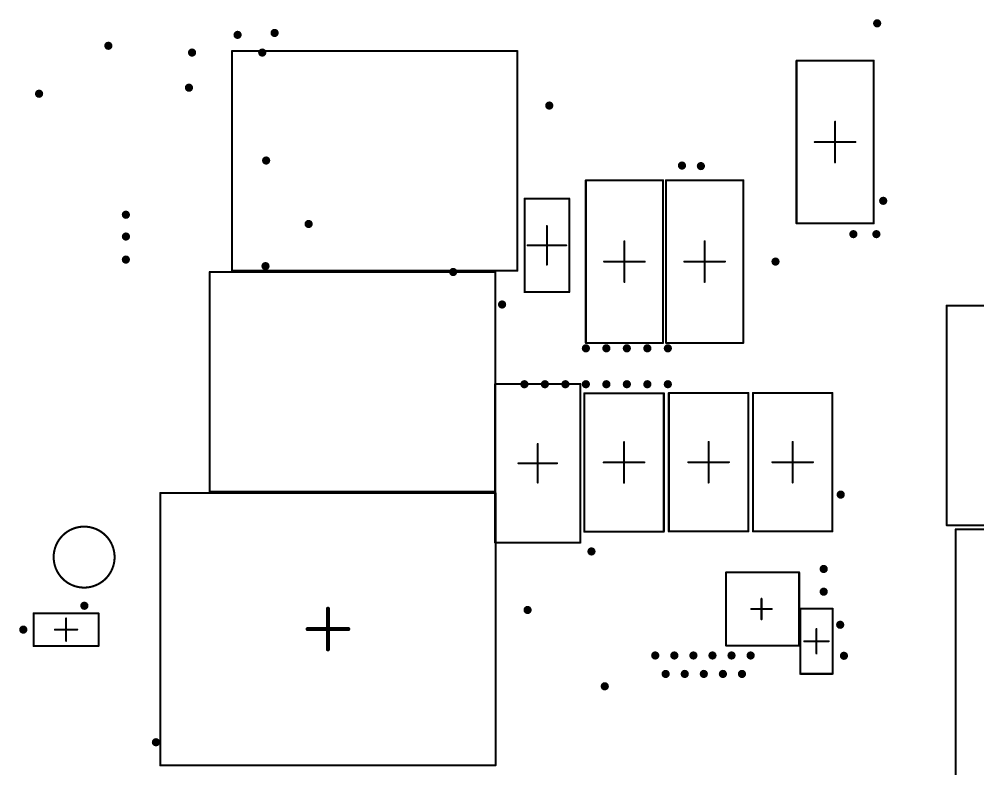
# Model space of a CAD drawing. Header units: inches. Extents: x -0.46 to 4.93, y -0.49 to 6.86.
# Drawn here: x 2.796 to 3.724, y 5.07 to 5.795 of the extents above; entities that cross this region are included whole.
import ezdxf

# ---------------------------------------------------------------- set-up
doc = ezdxf.new("R2010")
doc.units = ezdxf.units.IN
doc.header["$MEASUREMENT"] = 0
doc.layers.add('Top Courtyard', color=56, linetype='Continuous')
doc.layers.add('Via Holes', color=16, linetype='Continuous')

# ---------------------------------------------------------------- blocks, each defined once
blk = doc.blocks.new('CAPC0402_1005_70_L_114')
at = {"layer": 'Top Courtyard'}
for points in [[(-0.0315, -0.01575, 0.00197, 0.00197, 0), (-0.0315, 0.01575, 0.00197, 0.00197, 0)], [(0.0315, 0.01575, 0.00197, 0.00197, 0), (-0.0315, 0.01575, 0.00197, 0.00197, 0)], [(0, -0.01181, 0.00197, 0.00197, 0), (0, 0.01181, 0.00197, 0.00197, 0)], [(0.0315, -0.01575, 0.00197, 0.00197, 0), (0.0315, 0.01575, 0.00197, 0.00197, 0)], [(0.01181, 0, 0.00197, 0.00197, 0), (-0.01181, 0, 0.00197, 0.00197, 0)], [(0.0315, -0.01575, 0.00197, 0.00197, 0), (-0.0315, -0.01575, 0.00197, 0.00197, 0)]]:
    blk.add_lwpolyline(points, format="xyseb", dxfattribs=at)
for points in [[(-0.03199, 0.01575, 0.000984, 0.000984, 1), (-0.031, 0.01575, 0.000984, 0.000984, 1)], [(-0.03199, 0.01575, 0.000984, 0.000984, 1), (-0.031, 0.01575, 0.000984, 0.000984, 1)], [(-0.00049, 0.01181, 0.000984, 0.000984, 1), (0.00049, 0.01181, 0.000984, 0.000984, 1)], [(0.031, 0.01575, 0.000984, 0.000984, 1), (0.03199, 0.01575, 0.000984, 0.000984, 1)], [(0.031, 0.01575, 0.000984, 0.000984, 1), (0.03199, 0.01575, 0.000984, 0.000984, 1)], [(-0.0123, 0, 0.000984, 0.000984, 1), (-0.01132, 0, 0.000984, 0.000984, 1)], [(0.01132, 0, 0.000984, 0.000984, 1), (0.0123, 0, 0.000984, 0.000984, 1)], [(-0.03199, -0.01575, 0.000984, 0.000984, 1), (-0.031, -0.01575, 0.000984, 0.000984, 1)], [(-0.03199, -0.01575, 0.000984, 0.000984, 1), (-0.031, -0.01575, 0.000984, 0.000984, 1)], [(-0.00049, -0.01181, 0.000984, 0.000984, 1), (0.00049, -0.01181, 0.000984, 0.000984, 1)], [(0.031, -0.01575, 0.000984, 0.000984, 1), (0.03199, -0.01575, 0.000984, 0.000984, 1)], [(0.031, -0.01575, 0.000984, 0.000984, 1), (0.03199, -0.01575, 0.000984, 0.000984, 1)]]:
    blk.add_lwpolyline(points, format="xyseb", close=True, dxfattribs=at)
blk = doc.blocks.new('CAPC1206_3216_130_L_120')
at = {"layer": 'Top Courtyard'}
for points in [[(-0.07874, 0.0374, 0.00197, 0.00197, 0), (0.07874, 0.0374, 0.00197, 0.00197, 0)], [(-0.07874, 0.0374, 0.00197, 0.00197, 0), (-0.07874, -0.0374, 0.00197, 0.00197, 0)], [(0.07874, 0.0374, 0.00197, 0.00197, 0), (0.07874, -0.0374, 0.00197, 0.00197, 0)], [(0, 0.01969, 0.00197, 0.00197, 0), (0, -0.01969, 0.00197, 0.00197, 0)], [(-0.01969, 0, 0.00197, 0.00197, 0), (0.01969, 0, 0.00197, 0.00197, 0)], [(-0.07874, -0.0374, 0.00197, 0.00197, 0), (0.07874, -0.0374, 0.00197, 0.00197, 0)]]:
    blk.add_lwpolyline(points, format="xyseb", dxfattribs=at)
for points in [[(-0.07923, 0.0374, 0.000984, 0.000984, 1), (-0.07825, 0.0374, 0.000984, 0.000984, 1)], [(-0.07923, 0.0374, 0.000984, 0.000984, 1), (-0.07825, 0.0374, 0.000984, 0.000984, 1)], [(0.07825, 0.0374, 0.000984, 0.000984, 1), (0.07923, 0.0374, 0.000984, 0.000984, 1)], [(0.07825, 0.0374, 0.000984, 0.000984, 1), (0.07923, 0.0374, 0.000984, 0.000984, 1)], [(-0.00049, 0.01969, 0.000984, 0.000984, 1), (0.00049, 0.01969, 0.000984, 0.000984, 1)], [(-0.02018, 0, 0.000984, 0.000984, 1), (-0.01919, 0, 0.000984, 0.000984, 1)], [(0.01919, 0, 0.000984, 0.000984, 1), (0.02018, 0, 0.000984, 0.000984, 1)], [(-0.00049, -0.01969, 0.000984, 0.000984, 1), (0.00049, -0.01969, 0.000984, 0.000984, 1)], [(-0.07923, -0.0374, 0.000984, 0.000984, 1), (-0.07825, -0.0374, 0.000984, 0.000984, 1)], [(-0.07923, -0.0374, 0.000984, 0.000984, 1), (-0.07825, -0.0374, 0.000984, 0.000984, 1)], [(0.07825, -0.0374, 0.000984, 0.000984, 1), (0.07923, -0.0374, 0.000984, 0.000984, 1)], [(0.07825, -0.0374, 0.000984, 0.000984, 1), (0.07923, -0.0374, 0.000984, 0.000984, 1)]]:
    blk.add_lwpolyline(points, format="xyseb", close=True, dxfattribs=at)
blk = doc.blocks.new('SIR632DP_T1_RE3_F_________1_298')
at = {"layer": 'Top Courtyard'}
for points in [[(-0.1063, 0.17717, 0.00197, 0.00197, 0), (-0.1063, -0.09941, 0.00197, 0.00197, 0)], [(-0.1063, 0.17717, 0.00197, 0.00197, 0), (0.1063, 0.17717, 0.00197, 0.00197, 0)], [(0.1063, 0.17717, 0.00197, 0.00197, 0), (0.1063, -0.09941, 0.00197, 0.00197, 0)], [(-0.1063, -0.09941, 0.00197, 0.00197, 0), (0.1063, -0.09941, 0.00197, 0.00197, 0)]]:
    blk.add_lwpolyline(points, format="xyseb", dxfattribs=at)
for points in [[(-0.10679, 0.17717, 0.000984, 0.000984, 1), (-0.10581, 0.17717, 0.000984, 0.000984, 1)], [(-0.10679, 0.17717, 0.000984, 0.000984, 1), (-0.10581, 0.17717, 0.000984, 0.000984, 1)], [(0.10581, 0.17717, 0.000984, 0.000984, 1), (0.10679, 0.17717, 0.000984, 0.000984, 1)], [(0.10581, 0.17717, 0.000984, 0.000984, 1), (0.10679, 0.17717, 0.000984, 0.000984, 1)], [(-0.10679, -0.09941, 0.000984, 0.000984, 1), (-0.10581, -0.09941, 0.000984, 0.000984, 1)], [(-0.10679, -0.09941, 0.000984, 0.000984, 1), (-0.10581, -0.09941, 0.000984, 0.000984, 1)], [(0.10581, -0.09941, 0.000984, 0.000984, 1), (0.10679, -0.09941, 0.000984, 0.000984, 1)], [(0.10581, -0.09941, 0.000984, 0.000984, 1), (0.10679, -0.09941, 0.000984, 0.000984, 1)]]:
    blk.add_lwpolyline(points, format="xyseb", close=True, dxfattribs=at)
blk = doc.blocks.new('SIR632DP_T1_RE3_F_________1_299')
at = {"layer": 'Top Courtyard'}
for points in [[(-0.1063, -0.09941, 0.00197, 0.00197, 0), (-0.1063, 0.17717, 0.00197, 0.00197, 0)], [(0.1063, 0.17717, 0.00197, 0.00197, 0), (-0.1063, 0.17717, 0.00197, 0.00197, 0)], [(0.1063, -0.09941, 0.00197, 0.00197, 0), (0.1063, 0.17717, 0.00197, 0.00197, 0)], [(0.1063, -0.09941, 0.00197, 0.00197, 0), (-0.1063, -0.09941, 0.00197, 0.00197, 0)]]:
    blk.add_lwpolyline(points, format="xyseb", dxfattribs=at)
for points in [[(-0.10679, 0.17717, 0.000984, 0.000984, 1), (-0.10581, 0.17717, 0.000984, 0.000984, 1)], [(-0.10679, 0.17717, 0.000984, 0.000984, 1), (-0.10581, 0.17717, 0.000984, 0.000984, 1)], [(0.10581, 0.17717, 0.000984, 0.000984, 1), (0.10679, 0.17717, 0.000984, 0.000984, 1)], [(0.10581, 0.17717, 0.000984, 0.000984, 1), (0.10679, 0.17717, 0.000984, 0.000984, 1)], [(-0.10679, -0.09941, 0.000984, 0.000984, 1), (-0.10581, -0.09941, 0.000984, 0.000984, 1)], [(-0.10679, -0.09941, 0.000984, 0.000984, 1), (-0.10581, -0.09941, 0.000984, 0.000984, 1)], [(0.10581, -0.09941, 0.000984, 0.000984, 1), (0.10679, -0.09941, 0.000984, 0.000984, 1)], [(0.10581, -0.09941, 0.000984, 0.000984, 1), (0.10679, -0.09941, 0.000984, 0.000984, 1)]]:
    blk.add_lwpolyline(points, format="xyseb", close=True, dxfattribs=at)
blk = doc.blocks.new('CAPC0603_1608_100_M_373')
at = {"layer": 'Top Courtyard'}
for points in [[(0.07677, 0.04134, 0.00197, 0.00197, 0), (-0.07677, 0.04134, 0.00197, 0.00197, 0)], [(-0.07677, -0.04134, 0.00197, 0.00197, 0), (-0.07677, 0.04134, 0.00197, 0.00197, 0)], [(0.07677, -0.04134, 0.00197, 0.00197, 0), (0.07677, 0.04134, 0.00197, 0.00197, 0)], [(0, -0.0187, 0.00197, 0.00197, 0), (0, 0.0187, 0.00197, 0.00197, 0)], [(0.0187, 0, 0.00197, 0.00197, 0), (-0.0187, 0, 0.00197, 0.00197, 0)], [(0.07677, -0.04134, 0.00197, 0.00197, 0), (-0.07677, -0.04134, 0.00197, 0.00197, 0)]]:
    blk.add_lwpolyline(points, format="xyseb", dxfattribs=at)
for points in [[(-0.07726, 0.04134, 0.000984, 0.000984, 1), (-0.07628, 0.04134, 0.000984, 0.000984, 1)], [(-0.07726, 0.04134, 0.000984, 0.000984, 1), (-0.07628, 0.04134, 0.000984, 0.000984, 1)], [(0.07628, 0.04134, 0.000984, 0.000984, 1), (0.07726, 0.04134, 0.000984, 0.000984, 1)], [(0.07628, 0.04134, 0.000984, 0.000984, 1), (0.07726, 0.04134, 0.000984, 0.000984, 1)], [(-0.00049, 0.0187, 0.000984, 0.000984, 1), (0.00049, 0.0187, 0.000984, 0.000984, 1)], [(-0.01919, 0, 0.000984, 0.000984, 1), (-0.01821, 0, 0.000984, 0.000984, 1)], [(0.01821, 0, 0.000984, 0.000984, 1), (0.01919, 0, 0.000984, 0.000984, 1)], [(-0.00049, -0.0187, 0.000984, 0.000984, 1), (0.00049, -0.0187, 0.000984, 0.000984, 1)], [(-0.07726, -0.04134, 0.000984, 0.000984, 1), (-0.07628, -0.04134, 0.000984, 0.000984, 1)], [(-0.07726, -0.04134, 0.000984, 0.000984, 1), (-0.07628, -0.04134, 0.000984, 0.000984, 1)], [(0.07628, -0.04134, 0.000984, 0.000984, 1), (0.07726, -0.04134, 0.000984, 0.000984, 1)], [(0.07628, -0.04134, 0.000984, 0.000984, 1), (0.07726, -0.04134, 0.000984, 0.000984, 1)]]:
    blk.add_lwpolyline(points, format="xyseb", close=True, dxfattribs=at)
blk = doc.blocks.new('SIR632DP_T1_RE3_F_________1_413')
at = {"layer": 'Top Courtyard'}
for points in [[(-0.1063, 0.17717, 0.00197, 0.00197, 0), (0.1063, 0.17717, 0.00197, 0.00197, 0)], [(-0.1063, 0.17717, 0.00197, 0.00197, 0), (-0.1063, -0.09941, 0.00197, 0.00197, 0)], [(0.1063, 0.17717, 0.00197, 0.00197, 0), (0.1063, -0.09941, 0.00197, 0.00197, 0)], [(0.1063, -0.09941, 0.00197, 0.00197, 0), (-0.1063, -0.09941, 0.00197, 0.00197, 0)]]:
    blk.add_lwpolyline(points, format="xyseb", dxfattribs=at)
for points in [[(-0.10679, 0.17717, 0.000984, 0.000984, 1), (-0.10581, 0.17717, 0.000984, 0.000984, 1)], [(-0.10679, 0.17717, 0.000984, 0.000984, 1), (-0.10581, 0.17717, 0.000984, 0.000984, 1)], [(0.10581, 0.17717, 0.000984, 0.000984, 1), (0.10679, 0.17717, 0.000984, 0.000984, 1)], [(0.10581, 0.17717, 0.000984, 0.000984, 1), (0.10679, 0.17717, 0.000984, 0.000984, 1)], [(-0.10679, -0.09941, 0.000984, 0.000984, 1), (-0.10581, -0.09941, 0.000984, 0.000984, 1)], [(-0.10679, -0.09941, 0.000984, 0.000984, 1), (-0.10581, -0.09941, 0.000984, 0.000984, 1)], [(0.10581, -0.09941, 0.000984, 0.000984, 1), (0.10679, -0.09941, 0.000984, 0.000984, 1)], [(0.10581, -0.09941, 0.000984, 0.000984, 1), (0.10679, -0.09941, 0.000984, 0.000984, 1)]]:
    blk.add_lwpolyline(points, format="xyseb", close=True, dxfattribs=at)
blk = doc.blocks.new('HPC073N_1R5MTR_415')
at = {"layer": 'Top Courtyard'}
for points in [[(-0.1624, 0.13189, 0.00197, 0.00197, 0), (0.1624, 0.13189, 0.00197, 0.00197, 0)], [(-0.1624, -0.13189, 0.00197, 0.00197, 0), (-0.1624, 0.13189, 0.00197, 0.00197, 0)], [(0.1624, -0.13189, 0.00197, 0.00197, 0), (0.1624, 0.13189, 0.00197, 0.00197, 0)], [(0, -0.01969, 0.00394, 0.00394, 0), (0, 0.01969, 0.00394, 0.00394, 0)], [(-0.01969, 0, 0.00394, 0.00394, 0), (0.01969, 0, 0.00394, 0.00394, 0)], [(-0.1624, -0.13189, 0.00197, 0.00197, 0), (0.1624, -0.13189, 0.00197, 0.00197, 0)]]:
    blk.add_lwpolyline(points, format="xyseb", dxfattribs=at)
for points in [[(-0.16289, 0.13189, 0.000984, 0.000984, 1), (-0.16191, 0.13189, 0.000984, 0.000984, 1)], [(-0.16289, 0.13189, 0.000984, 0.000984, 1), (-0.16191, 0.13189, 0.000984, 0.000984, 1)], [(0.16191, 0.13189, 0.000984, 0.000984, 1), (0.16289, 0.13189, 0.000984, 0.000984, 1)], [(0.16191, 0.13189, 0.000984, 0.000984, 1), (0.16289, 0.13189, 0.000984, 0.000984, 1)], [(-0.00098, 0.01969, 0.00197, 0.00197, 1), (0.00098, 0.01969, 0.00197, 0.00197, 1)], [(-0.02067, 0, 0.00197, 0.00197, 1), (-0.0187, 0, 0.00197, 0.00197, 1)], [(0.0187, 0, 0.00197, 0.00197, 1), (0.02067, 0, 0.00197, 0.00197, 1)], [(-0.00098, -0.01969, 0.00197, 0.00197, 1), (0.00098, -0.01969, 0.00197, 0.00197, 1)], [(-0.16289, -0.13189, 0.000984, 0.000984, 1), (-0.16191, -0.13189, 0.000984, 0.000984, 1)], [(-0.16289, -0.13189, 0.000984, 0.000984, 1), (-0.16191, -0.13189, 0.000984, 0.000984, 1)], [(0.16191, -0.13189, 0.000984, 0.000984, 1), (0.16289, -0.13189, 0.000984, 0.000984, 1)], [(0.16191, -0.13189, 0.000984, 0.000984, 1), (0.16289, -0.13189, 0.000984, 0.000984, 1)]]:
    blk.add_lwpolyline(points, format="xyseb", close=True, dxfattribs=at)
blk = doc.blocks.new('FP_CL21_IPC_B_461')
at = {"layer": 'Top Courtyard'}
for points in [[(0.06705, 0.03851, 0.00197, 0.00197, 0), (-0.06705, 0.03851, 0.00197, 0.00197, 0)], [(-0.06705, -0.03851, 0.00197, 0.00197, 0), (-0.06705, 0.03851, 0.00197, 0.00197, 0)], [(0.06705, -0.03851, 0.00197, 0.00197, 0), (0.06705, 0.03851, 0.00197, 0.00197, 0)], [(0, -0.01969, 0.00197, 0.00197, 0), (0, 0.01969, 0.00197, 0.00197, 0)], [(0.01969, 0, 0.00197, 0.00197, 0), (-0.01969, 0, 0.00197, 0.00197, 0)], [(0.06705, -0.03851, 0.00197, 0.00197, 0), (-0.06705, -0.03851, 0.00197, 0.00197, 0)]]:
    blk.add_lwpolyline(points, format="xyseb", dxfattribs=at)
for points in [[(-0.06754, 0.03851, 0.000984, 0.000984, 1), (-0.06656, 0.03851, 0.000984, 0.000984, 1)], [(-0.06754, 0.03851, 0.000984, 0.000984, 1), (-0.06656, 0.03851, 0.000984, 0.000984, 1)], [(0.06656, 0.03851, 0.000984, 0.000984, 1), (0.06754, 0.03851, 0.000984, 0.000984, 1)], [(0.06656, 0.03851, 0.000984, 0.000984, 1), (0.06754, 0.03851, 0.000984, 0.000984, 1)], [(-0.00049, 0.01969, 0.000984, 0.000984, 1), (0.00049, 0.01969, 0.000984, 0.000984, 1)], [(-0.02018, 0, 0.000984, 0.000984, 1), (-0.01919, 0, 0.000984, 0.000984, 1)], [(0.01919, 0, 0.000984, 0.000984, 1), (0.02018, 0, 0.000984, 0.000984, 1)], [(-0.00049, -0.01969, 0.000984, 0.000984, 1), (0.00049, -0.01969, 0.000984, 0.000984, 1)], [(-0.06754, -0.03851, 0.000984, 0.000984, 1), (-0.06656, -0.03851, 0.000984, 0.000984, 1)], [(-0.06754, -0.03851, 0.000984, 0.000984, 1), (-0.06656, -0.03851, 0.000984, 0.000984, 1)], [(0.06656, -0.03851, 0.000984, 0.000984, 1), (0.06754, -0.03851, 0.000984, 0.000984, 1)], [(0.06656, -0.03851, 0.000984, 0.000984, 1), (0.06754, -0.03851, 0.000984, 0.000984, 1)]]:
    blk.add_lwpolyline(points, format="xyseb", close=True, dxfattribs=at)
blk = doc.blocks.new('FP_CL21_IPC_B_462')
at = {"layer": 'Top Courtyard'}
for points in [[(0.06705, 0.03851, 0.00197, 0.00197, 0), (-0.06705, 0.03851, 0.00197, 0.00197, 0)], [(-0.06705, -0.03851, 0.00197, 0.00197, 0), (-0.06705, 0.03851, 0.00197, 0.00197, 0)], [(0.06705, -0.03851, 0.00197, 0.00197, 0), (0.06705, 0.03851, 0.00197, 0.00197, 0)], [(0, -0.01969, 0.00197, 0.00197, 0), (0, 0.01969, 0.00197, 0.00197, 0)], [(0.01969, 0, 0.00197, 0.00197, 0), (-0.01969, 0, 0.00197, 0.00197, 0)], [(0.06705, -0.03851, 0.00197, 0.00197, 0), (-0.06705, -0.03851, 0.00197, 0.00197, 0)]]:
    blk.add_lwpolyline(points, format="xyseb", dxfattribs=at)
for points in [[(-0.06754, 0.03851, 0.000984, 0.000984, 1), (-0.06656, 0.03851, 0.000984, 0.000984, 1)], [(-0.06754, 0.03851, 0.000984, 0.000984, 1), (-0.06656, 0.03851, 0.000984, 0.000984, 1)], [(0.06656, 0.03851, 0.000984, 0.000984, 1), (0.06754, 0.03851, 0.000984, 0.000984, 1)], [(0.06656, 0.03851, 0.000984, 0.000984, 1), (0.06754, 0.03851, 0.000984, 0.000984, 1)], [(-0.00049, 0.01969, 0.000984, 0.000984, 1), (0.00049, 0.01969, 0.000984, 0.000984, 1)], [(-0.02018, 0, 0.000984, 0.000984, 1), (-0.01919, 0, 0.000984, 0.000984, 1)], [(0.01919, 0, 0.000984, 0.000984, 1), (0.02018, 0, 0.000984, 0.000984, 1)], [(-0.00049, -0.01969, 0.000984, 0.000984, 1), (0.00049, -0.01969, 0.000984, 0.000984, 1)], [(-0.06754, -0.03851, 0.000984, 0.000984, 1), (-0.06656, -0.03851, 0.000984, 0.000984, 1)], [(-0.06754, -0.03851, 0.000984, 0.000984, 1), (-0.06656, -0.03851, 0.000984, 0.000984, 1)], [(0.06656, -0.03851, 0.000984, 0.000984, 1), (0.06754, -0.03851, 0.000984, 0.000984, 1)], [(0.06656, -0.03851, 0.000984, 0.000984, 1), (0.06754, -0.03851, 0.000984, 0.000984, 1)]]:
    blk.add_lwpolyline(points, format="xyseb", close=True, dxfattribs=at)
blk = doc.blocks.new('FP_CL21_IPC_B_471')
at = {"layer": 'Top Courtyard'}
for points in [[(0.06705, 0.03851, 0.00197, 0.00197, 0), (-0.06705, 0.03851, 0.00197, 0.00197, 0)], [(-0.06705, -0.03851, 0.00197, 0.00197, 0), (-0.06705, 0.03851, 0.00197, 0.00197, 0)], [(0.06705, -0.03851, 0.00197, 0.00197, 0), (0.06705, 0.03851, 0.00197, 0.00197, 0)], [(0, -0.01969, 0.00197, 0.00197, 0), (0, 0.01969, 0.00197, 0.00197, 0)], [(0.01969, 0, 0.00197, 0.00197, 0), (-0.01969, 0, 0.00197, 0.00197, 0)], [(0.06705, -0.03851, 0.00197, 0.00197, 0), (-0.06705, -0.03851, 0.00197, 0.00197, 0)]]:
    blk.add_lwpolyline(points, format="xyseb", dxfattribs=at)
for points in [[(-0.06754, 0.03851, 0.000984, 0.000984, 1), (-0.06656, 0.03851, 0.000984, 0.000984, 1)], [(-0.06754, 0.03851, 0.000984, 0.000984, 1), (-0.06656, 0.03851, 0.000984, 0.000984, 1)], [(0.06656, 0.03851, 0.000984, 0.000984, 1), (0.06754, 0.03851, 0.000984, 0.000984, 1)], [(0.06656, 0.03851, 0.000984, 0.000984, 1), (0.06754, 0.03851, 0.000984, 0.000984, 1)], [(-0.00049, 0.01969, 0.000984, 0.000984, 1), (0.00049, 0.01969, 0.000984, 0.000984, 1)], [(-0.02018, 0, 0.000984, 0.000984, 1), (-0.01919, 0, 0.000984, 0.000984, 1)], [(0.01919, 0, 0.000984, 0.000984, 1), (0.02018, 0, 0.000984, 0.000984, 1)], [(-0.00049, -0.01969, 0.000984, 0.000984, 1), (0.00049, -0.01969, 0.000984, 0.000984, 1)], [(-0.06754, -0.03851, 0.000984, 0.000984, 1), (-0.06656, -0.03851, 0.000984, 0.000984, 1)], [(-0.06754, -0.03851, 0.000984, 0.000984, 1), (-0.06656, -0.03851, 0.000984, 0.000984, 1)], [(0.06656, -0.03851, 0.000984, 0.000984, 1), (0.06754, -0.03851, 0.000984, 0.000984, 1)], [(0.06656, -0.03851, 0.000984, 0.000984, 1), (0.06754, -0.03851, 0.000984, 0.000984, 1)]]:
    blk.add_lwpolyline(points, format="xyseb", close=True, dxfattribs=at)
blk = doc.blocks.new('RESC0402_1005__L_504')
at = {"layer": 'Top Courtyard'}
for points in [[(-0.0315, 0.01575, 0.00197, 0.00197, 0), (-0.0315, -0.01575, 0.00197, 0.00197, 0)], [(0.0315, 0.01575, 0.00197, 0.00197, 0), (-0.0315, 0.01575, 0.00197, 0.00197, 0)], [(0, 0.01083, 0.00197, 0.00197, 0), (0, -0.01083, 0.00197, 0.00197, 0)], [(0.0315, 0.01575, 0.00197, 0.00197, 0), (0.0315, -0.01575, 0.00197, 0.00197, 0)], [(0.01083, 0, 0.00197, 0.00197, 0), (-0.01083, 0, 0.00197, 0.00197, 0)], [(0.0315, -0.01575, 0.00197, 0.00197, 0), (-0.0315, -0.01575, 0.00197, 0.00197, 0)]]:
    blk.add_lwpolyline(points, format="xyseb", dxfattribs=at)
for points in [[(-0.03199, 0.01575, 0.000984, 0.000984, 1), (-0.031, 0.01575, 0.000984, 0.000984, 1)], [(-0.03199, 0.01575, 0.000984, 0.000984, 1), (-0.031, 0.01575, 0.000984, 0.000984, 1)], [(-0.00049, 0.01083, 0.000984, 0.000984, 1), (0.00049, 0.01083, 0.000984, 0.000984, 1)], [(0.031, 0.01575, 0.000984, 0.000984, 1), (0.03199, 0.01575, 0.000984, 0.000984, 1)], [(0.031, 0.01575, 0.000984, 0.000984, 1), (0.03199, 0.01575, 0.000984, 0.000984, 1)], [(-0.01132, 0, 0.000984, 0.000984, 1), (-0.01033, 0, 0.000984, 0.000984, 1)], [(0.01033, 0, 0.000984, 0.000984, 1), (0.01132, 0, 0.000984, 0.000984, 1)], [(-0.03199, -0.01575, 0.000984, 0.000984, 1), (-0.031, -0.01575, 0.000984, 0.000984, 1)], [(-0.03199, -0.01575, 0.000984, 0.000984, 1), (-0.031, -0.01575, 0.000984, 0.000984, 1)], [(-0.00049, -0.01083, 0.000984, 0.000984, 1), (0.00049, -0.01083, 0.000984, 0.000984, 1)], [(0.031, -0.01575, 0.000984, 0.000984, 1), (0.03199, -0.01575, 0.000984, 0.000984, 1)], [(0.031, -0.01575, 0.000984, 0.000984, 1), (0.03199, -0.01575, 0.000984, 0.000984, 1)]]:
    blk.add_lwpolyline(points, format="xyseb", close=True, dxfattribs=at)
blk = doc.blocks.new('INA700AYWFR_F_________1_560')
at = {"layer": 'Top Courtyard'}
for points in [[(-0.03543, 0.03937, 0.00197, 0.00197, 0), (0.03543, 0.03937, 0.00197, 0.00197, 0)], [(-0.03543, 0.03937, 0.00197, 0.00197, 0), (-0.03543, -0.0315, 0.00197, 0.00197, 0)], [(0.03543, 0.03937, 0.00197, 0.00197, 0), (0.03543, -0.0315, 0.00197, 0.00197, 0)], [(0, 0.015, 0.00197, 0.00197, 0), (0, -0.005, 0.00197, 0.00197, 0)], [(-0.01, 0.005, 0.00197, 0.00197, 0), (0.01, 0.005, 0.00197, 0.00197, 0)], [(-0.03543, -0.0315, 0.00197, 0.00197, 0), (0.03543, -0.0315, 0.00197, 0.00197, 0)]]:
    blk.add_lwpolyline(points, format="xyseb", dxfattribs=at)
for points in [[(-0.03593, 0.03937, 0.000984, 0.000984, 1), (-0.03494, 0.03937, 0.000984, 0.000984, 1)], [(-0.03593, 0.03937, 0.000984, 0.000984, 1), (-0.03494, 0.03937, 0.000984, 0.000984, 1)], [(0.03494, 0.03937, 0.000984, 0.000984, 1), (0.03593, 0.03937, 0.000984, 0.000984, 1)], [(0.03494, 0.03937, 0.000984, 0.000984, 1), (0.03593, 0.03937, 0.000984, 0.000984, 1)], [(-0.00049, 0.015, 0.000984, 0.000984, 1), (0.00049, 0.015, 0.000984, 0.000984, 1)], [(-0.01049, 0.005, 0.000984, 0.000984, 1), (-0.00951, 0.005, 0.000984, 0.000984, 1)], [(0.00951, 0.005, 0.000984, 0.000984, 1), (0.01049, 0.005, 0.000984, 0.000984, 1)], [(-0.00049, -0.005, 0.000984, 0.000984, 1), (0.00049, -0.005, 0.000984, 0.000984, 1)], [(-0.03593, -0.0315, 0.000984, 0.000984, 1), (-0.03494, -0.0315, 0.000984, 0.000984, 1)], [(-0.03593, -0.0315, 0.000984, 0.000984, 1), (-0.03494, -0.0315, 0.000984, 0.000984, 1)], [(0.03494, -0.0315, 0.000984, 0.000984, 1), (0.03593, -0.0315, 0.000984, 0.000984, 1)], [(0.03494, -0.0315, 0.000984, 0.000984, 1), (0.03593, -0.0315, 0.000984, 0.000984, 1)]]:
    blk.add_lwpolyline(points, format="xyseb", close=True, dxfattribs=at)
blk = doc.blocks.new('TP_1___612')
at = {"layer": 'Top Courtyard'}
for points in [[(0.02953, 0, 0.00197, 0.00197, 1), (-0.02953, 0, 0.00197, 0.00197, 1)], [(-0.03002, 0, 0.000984, 0.000984, 1), (-0.02904, 0, 0.000984, 0.000984, 1)], [(0.02904, 0, 0.000984, 0.000984, 1), (0.03002, 0, 0.000984, 0.000984, 1)]]:
    blk.add_lwpolyline(points, format="xyseb", close=True, dxfattribs=at)
blk = doc.blocks.new('FP_SRP6060FA_MFG_775')
at = {"layer": 'Top Courtyard'}
for points in [[(-0.1378, 0.13386, 0.00197, 0.00197, 0), (-0.1378, -0.13386, 0.00197, 0.00197, 0)], [(0.1378, 0.13386, 0.00197, 0.00197, 0), (-0.1378, 0.13386, 0.00197, 0.00197, 0)], [(0.1378, 0.13386, 0.00197, 0.00197, 0), (0.1378, -0.13386, 0.00197, 0.00197, 0)], [(0, 0.015, 0.00197, 0.00197, 0), (0, -0.015, 0.00197, 0.00197, 0)], [(-0.015, 0, 0.00197, 0.00197, 0), (0.015, 0, 0.00197, 0.00197, 0)], [(-0.1378, -0.13386, 0.00197, 0.00197, 0), (0.1378, -0.13386, 0.00197, 0.00197, 0)]]:
    blk.add_lwpolyline(points, format="xyseb", dxfattribs=at)
for points in [[(-0.13829, 0.13386, 0.000984, 0.000984, 1), (-0.1373, 0.13386, 0.000984, 0.000984, 1)], [(-0.13829, 0.13386, 0.000984, 0.000984, 1), (-0.1373, 0.13386, 0.000984, 0.000984, 1)], [(0.1373, 0.13386, 0.000984, 0.000984, 1), (0.13829, 0.13386, 0.000984, 0.000984, 1)], [(0.1373, 0.13386, 0.000984, 0.000984, 1), (0.13829, 0.13386, 0.000984, 0.000984, 1)], [(-0.00049, 0.015, 0.000984, 0.000984, 1), (0.00049, 0.015, 0.000984, 0.000984, 1)], [(-0.01549, 0, 0.000984, 0.000984, 1), (-0.01451, 0, 0.000984, 0.000984, 1)], [(0.01451, 0, 0.000984, 0.000984, 1), (0.01549, 0, 0.000984, 0.000984, 1)], [(-0.00049, -0.015, 0.000984, 0.000984, 1), (0.00049, -0.015, 0.000984, 0.000984, 1)], [(-0.13829, -0.13386, 0.000984, 0.000984, 1), (-0.1373, -0.13386, 0.000984, 0.000984, 1)], [(-0.13829, -0.13386, 0.000984, 0.000984, 1), (-0.1373, -0.13386, 0.000984, 0.000984, 1)], [(0.1373, -0.13386, 0.000984, 0.000984, 1), (0.13829, -0.13386, 0.000984, 0.000984, 1)], [(0.1373, -0.13386, 0.000984, 0.000984, 1), (0.13829, -0.13386, 0.000984, 0.000984, 1)]]:
    blk.add_lwpolyline(points, format="xyseb", close=True, dxfattribs=at)
blk = doc.blocks.new('CAPC0603_1608_100_L_844')
at = {"layer": 'Top Courtyard'}
for points in [[(-0.04528, 0.02165, 0.00197, 0.00197, 0), (0.04528, 0.02165, 0.00197, 0.00197, 0)], [(-0.04528, 0.02165, 0.00197, 0.00197, 0), (-0.04528, -0.02165, 0.00197, 0.00197, 0)], [(0, 0.0187, 0.00197, 0.00197, 0), (0, -0.0187, 0.00197, 0.00197, 0)], [(0.04528, 0.02165, 0.00197, 0.00197, 0), (0.04528, -0.02165, 0.00197, 0.00197, 0)], [(-0.0187, 0, 0.00197, 0.00197, 0), (0.0187, 0, 0.00197, 0.00197, 0)], [(-0.04528, -0.02165, 0.00197, 0.00197, 0), (0.04528, -0.02165, 0.00197, 0.00197, 0)]]:
    blk.add_lwpolyline(points, format="xyseb", dxfattribs=at)
for points in [[(-0.04577, 0.02165, 0.000984, 0.000984, 1), (-0.04478, 0.02165, 0.000984, 0.000984, 1)], [(-0.04577, 0.02165, 0.000984, 0.000984, 1), (-0.04478, 0.02165, 0.000984, 0.000984, 1)], [(-0.00049, 0.0187, 0.000984, 0.000984, 1), (0.00049, 0.0187, 0.000984, 0.000984, 1)], [(0.04478, 0.02165, 0.000984, 0.000984, 1), (0.04577, 0.02165, 0.000984, 0.000984, 1)], [(0.04478, 0.02165, 0.000984, 0.000984, 1), (0.04577, 0.02165, 0.000984, 0.000984, 1)], [(-0.01919, 0, 0.000984, 0.000984, 1), (-0.01821, 0, 0.000984, 0.000984, 1)], [(0.01821, 0, 0.000984, 0.000984, 1), (0.01919, 0, 0.000984, 0.000984, 1)], [(-0.00049, -0.0187, 0.000984, 0.000984, 1), (0.00049, -0.0187, 0.000984, 0.000984, 1)], [(-0.04577, -0.02165, 0.000984, 0.000984, 1), (-0.04478, -0.02165, 0.000984, 0.000984, 1)], [(-0.04577, -0.02165, 0.000984, 0.000984, 1), (-0.04478, -0.02165, 0.000984, 0.000984, 1)], [(0.04478, -0.02165, 0.000984, 0.000984, 1), (0.04577, -0.02165, 0.000984, 0.000984, 1)], [(0.04478, -0.02165, 0.000984, 0.000984, 1), (0.04577, -0.02165, 0.000984, 0.000984, 1)]]:
    blk.add_lwpolyline(points, format="xyseb", close=True, dxfattribs=at)
blk = doc.blocks.new('CAPC1206_3216_75_L_845')
at = {"layer": 'Top Courtyard'}
for points in [[(-0.07874, 0.0374, 0.00197, 0.00197, 0), (0.07874, 0.0374, 0.00197, 0.00197, 0)], [(-0.07874, 0.0374, 0.00197, 0.00197, 0), (-0.07874, -0.0374, 0.00197, 0.00197, 0)], [(0.07874, 0.0374, 0.00197, 0.00197, 0), (0.07874, -0.0374, 0.00197, 0.00197, 0)], [(0, 0.01969, 0.00197, 0.00197, 0), (0, -0.01969, 0.00197, 0.00197, 0)], [(-0.01969, 0, 0.00197, 0.00197, 0), (0.01969, 0, 0.00197, 0.00197, 0)], [(-0.07874, -0.0374, 0.00197, 0.00197, 0), (0.07874, -0.0374, 0.00197, 0.00197, 0)]]:
    blk.add_lwpolyline(points, format="xyseb", dxfattribs=at)
for points in [[(-0.07923, 0.0374, 0.000984, 0.000984, 1), (-0.07825, 0.0374, 0.000984, 0.000984, 1)], [(-0.07923, 0.0374, 0.000984, 0.000984, 1), (-0.07825, 0.0374, 0.000984, 0.000984, 1)], [(0.07825, 0.0374, 0.000984, 0.000984, 1), (0.07923, 0.0374, 0.000984, 0.000984, 1)], [(0.07825, 0.0374, 0.000984, 0.000984, 1), (0.07923, 0.0374, 0.000984, 0.000984, 1)], [(-0.00049, 0.01969, 0.000984, 0.000984, 1), (0.00049, 0.01969, 0.000984, 0.000984, 1)], [(-0.02018, 0, 0.000984, 0.000984, 1), (-0.01919, 0, 0.000984, 0.000984, 1)], [(0.01919, 0, 0.000984, 0.000984, 1), (0.02018, 0, 0.000984, 0.000984, 1)], [(-0.00049, -0.01969, 0.000984, 0.000984, 1), (0.00049, -0.01969, 0.000984, 0.000984, 1)], [(-0.07923, -0.0374, 0.000984, 0.000984, 1), (-0.07825, -0.0374, 0.000984, 0.000984, 1)], [(-0.07923, -0.0374, 0.000984, 0.000984, 1), (-0.07825, -0.0374, 0.000984, 0.000984, 1)], [(0.07825, -0.0374, 0.000984, 0.000984, 1), (0.07923, -0.0374, 0.000984, 0.000984, 1)], [(0.07825, -0.0374, 0.000984, 0.000984, 1), (0.07923, -0.0374, 0.000984, 0.000984, 1)]]:
    blk.add_lwpolyline(points, format="xyseb", close=True, dxfattribs=at)
blk = doc.blocks.new('CAPC1206_3216_75_L_848')
at = {"layer": 'Top Courtyard'}
for points in [[(-0.07874, 0.0374, 0.00197, 0.00197, 0), (0.07874, 0.0374, 0.00197, 0.00197, 0)], [(-0.07874, 0.0374, 0.00197, 0.00197, 0), (-0.07874, -0.0374, 0.00197, 0.00197, 0)], [(0.07874, 0.0374, 0.00197, 0.00197, 0), (0.07874, -0.0374, 0.00197, 0.00197, 0)], [(0, 0.01969, 0.00197, 0.00197, 0), (0, -0.01969, 0.00197, 0.00197, 0)], [(-0.01969, 0, 0.00197, 0.00197, 0), (0.01969, 0, 0.00197, 0.00197, 0)], [(-0.07874, -0.0374, 0.00197, 0.00197, 0), (0.07874, -0.0374, 0.00197, 0.00197, 0)]]:
    blk.add_lwpolyline(points, format="xyseb", dxfattribs=at)
for points in [[(-0.07923, 0.0374, 0.000984, 0.000984, 1), (-0.07825, 0.0374, 0.000984, 0.000984, 1)], [(-0.07923, 0.0374, 0.000984, 0.000984, 1), (-0.07825, 0.0374, 0.000984, 0.000984, 1)], [(0.07825, 0.0374, 0.000984, 0.000984, 1), (0.07923, 0.0374, 0.000984, 0.000984, 1)], [(0.07825, 0.0374, 0.000984, 0.000984, 1), (0.07923, 0.0374, 0.000984, 0.000984, 1)], [(-0.00049, 0.01969, 0.000984, 0.000984, 1), (0.00049, 0.01969, 0.000984, 0.000984, 1)], [(-0.02018, 0, 0.000984, 0.000984, 1), (-0.01919, 0, 0.000984, 0.000984, 1)], [(0.01919, 0, 0.000984, 0.000984, 1), (0.02018, 0, 0.000984, 0.000984, 1)], [(-0.00049, -0.01969, 0.000984, 0.000984, 1), (0.00049, -0.01969, 0.000984, 0.000984, 1)], [(-0.07923, -0.0374, 0.000984, 0.000984, 1), (-0.07825, -0.0374, 0.000984, 0.000984, 1)], [(-0.07923, -0.0374, 0.000984, 0.000984, 1), (-0.07825, -0.0374, 0.000984, 0.000984, 1)], [(0.07825, -0.0374, 0.000984, 0.000984, 1), (0.07923, -0.0374, 0.000984, 0.000984, 1)], [(0.07825, -0.0374, 0.000984, 0.000984, 1), (0.07923, -0.0374, 0.000984, 0.000984, 1)]]:
    blk.add_lwpolyline(points, format="xyseb", close=True, dxfattribs=at)

msp = doc.modelspace()

# ---------------------------------------------------------------- hatches: boundary and pattern name
at = {"layer": 'Via Holes'}
h = msp.add_hatch(color=7, dxfattribs=at)
edge = h.paths.add_edge_path()
edge.add_arc((3.62682, 5.79134), 0.004, 0, 360)
h = msp.add_hatch(color=7, dxfattribs=at)
edge = h.paths.add_edge_path()
edge.add_arc((3.00713, 5.78015), 0.004, 0, 360)
h = msp.add_hatch(color=7, dxfattribs=at)
edge = h.paths.add_edge_path()
edge.add_arc((3.043, 5.782), 0.004, 0, 360)
h = msp.add_hatch(color=7, dxfattribs=at)
edge = h.paths.add_edge_path()
edge.add_arc((2.88191, 5.76957), 0.004, 0, 360)
h = msp.add_hatch(color=7, dxfattribs=at)
edge = h.paths.add_edge_path()
edge.add_arc((2.963, 5.763), 0.004, 0, 360)
h = msp.add_hatch(color=7, dxfattribs=at)
edge = h.paths.add_edge_path()
edge.add_arc((3.03101, 5.763), 0.004, 0, 360)
h = msp.add_hatch(color=7, dxfattribs=at)
edge = h.paths.add_edge_path()
edge.add_arc((2.96, 5.729), 0.004, 0, 360)
h = msp.add_hatch(color=7, dxfattribs=at)
edge = h.paths.add_edge_path()
edge.add_arc((2.81477, 5.72315), 0.004, 0, 360)
h = msp.add_hatch(color=7, dxfattribs=at)
edge = h.paths.add_edge_path()
edge.add_arc((3.30914, 5.71171), 0.004, 0, 360)
h = msp.add_hatch(color=7, dxfattribs=at)
edge = h.paths.add_edge_path()
edge.add_arc((3.03478, 5.65849), 0.004, 0, 360)
h = msp.add_hatch(color=7, dxfattribs=at)
edge = h.paths.add_edge_path()
edge.add_arc((3.43771, 5.6536), 0.004, 0, 360)
h = msp.add_hatch(color=7, dxfattribs=at)
edge = h.paths.add_edge_path()
edge.add_arc((3.45603, 5.6531), 0.004, 0, 360)
h = msp.add_hatch(color=7, dxfattribs=at)
edge = h.paths.add_edge_path()
edge.add_arc((3.63268, 5.61947), 0.004, 0, 360)
h = msp.add_hatch(color=7, dxfattribs=at)
edge = h.paths.add_edge_path()
edge.add_arc((2.89889, 5.60602), 0.004, 0, 360)
h = msp.add_hatch(color=7, dxfattribs=at)
edge = h.paths.add_edge_path()
edge.add_arc((3.07596, 5.59704), 0.004, 0, 360)
h = msp.add_hatch(color=7, dxfattribs=at)
edge = h.paths.add_edge_path()
edge.add_arc((2.89896, 5.58489), 0.004, 0, 360)
h = msp.add_hatch(color=7, dxfattribs=at)
edge = h.paths.add_edge_path()
edge.add_arc((3.60376, 5.58721), 0.004, 0, 360)
h = msp.add_hatch(color=7, dxfattribs=at)
edge = h.paths.add_edge_path()
edge.add_arc((3.62606, 5.58721), 0.004, 0, 360)
h = msp.add_hatch(color=7, dxfattribs=at)
edge = h.paths.add_edge_path()
edge.add_arc((2.89889, 5.56255), 0.004, 0, 360)
h = msp.add_hatch(color=7, dxfattribs=at)
edge = h.paths.add_edge_path()
edge.add_arc((3.52833, 5.56062), 0.004, 0, 360)
h = msp.add_hatch(color=7, dxfattribs=at)
edge = h.paths.add_edge_path()
edge.add_arc((3.03416, 5.55625), 0.004, 0, 360)
h = msp.add_hatch(color=7, dxfattribs=at)
edge = h.paths.add_edge_path()
edge.add_arc((3.21601, 5.55058), 0.004, 0, 360)
h = msp.add_hatch(color=7, dxfattribs=at)
edge = h.paths.add_edge_path()
edge.add_arc((3.26339, 5.51909), 0.004, 0, 360)
h = msp.add_hatch(color=7, dxfattribs=at)
edge = h.paths.add_edge_path()
edge.add_arc((3.34459, 5.47666), 0.004, 0, 360)
h = msp.add_hatch(color=7, dxfattribs=at)
edge = h.paths.add_edge_path()
edge.add_arc((3.36444, 5.47666), 0.004, 0, 360)
h = msp.add_hatch(color=7, dxfattribs=at)
edge = h.paths.add_edge_path()
edge.add_arc((3.38429, 5.47666), 0.004, 0, 360)
h = msp.add_hatch(color=7, dxfattribs=at)
edge = h.paths.add_edge_path()
edge.add_arc((3.40415, 5.47666), 0.004, 0, 360)
h = msp.add_hatch(color=7, dxfattribs=at)
edge = h.paths.add_edge_path()
edge.add_arc((3.424, 5.47667), 0.004, 0, 360)
h = msp.add_hatch(color=7, dxfattribs=at)
edge = h.paths.add_edge_path()
edge.add_arc((3.28502, 5.44189), 0.004, 0, 360)
h = msp.add_hatch(color=7, dxfattribs=at)
edge = h.paths.add_edge_path()
edge.add_arc((3.30488, 5.44189), 0.004, 0, 360)
h = msp.add_hatch(color=7, dxfattribs=at)
edge = h.paths.add_edge_path()
edge.add_arc((3.32473, 5.44189), 0.004, 0, 360)
h = msp.add_hatch(color=7, dxfattribs=at)
edge = h.paths.add_edge_path()
edge.add_arc((3.34459, 5.44189), 0.004, 0, 360)
h = msp.add_hatch(color=7, dxfattribs=at)
edge = h.paths.add_edge_path()
edge.add_arc((3.36444, 5.44189), 0.004, 0, 360)
h = msp.add_hatch(color=7, dxfattribs=at)
edge = h.paths.add_edge_path()
edge.add_arc((3.38429, 5.44189), 0.004, 0, 360)
h = msp.add_hatch(color=7, dxfattribs=at)
edge = h.paths.add_edge_path()
edge.add_arc((3.40415, 5.44189), 0.004, 0, 360)
h = msp.add_hatch(color=7, dxfattribs=at)
edge = h.paths.add_edge_path()
edge.add_arc((3.424, 5.44189), 0.004, 0, 360)
h = msp.add_hatch(color=7, dxfattribs=at)
edge = h.paths.add_edge_path()
edge.add_arc((3.5915, 5.33501), 0.004, 0, 360)
h = msp.add_hatch(color=7, dxfattribs=at)
edge = h.paths.add_edge_path()
edge.add_arc((3.35, 5.28), 0.004, 0, 360)
h = msp.add_hatch(color=7, dxfattribs=at)
edge = h.paths.add_edge_path()
edge.add_arc((3.575, 5.263), 0.004, 0, 360)
h = msp.add_hatch(color=7, dxfattribs=at)
edge = h.paths.add_edge_path()
edge.add_arc((3.575, 5.241), 0.004, 0, 360)
h = msp.add_hatch(color=7, dxfattribs=at)
edge = h.paths.add_edge_path()
edge.add_arc((2.85867, 5.22738), 0.004, 0, 360)
h = msp.add_hatch(color=7, dxfattribs=at)
edge = h.paths.add_edge_path()
edge.add_arc((3.28812, 5.22331), 0.004, 0, 360)
h = msp.add_hatch(color=7, dxfattribs=at)
edge = h.paths.add_edge_path()
edge.add_arc((3.591, 5.209), 0.004, 0, 360)
h = msp.add_hatch(color=7, dxfattribs=at)
edge = h.paths.add_edge_path()
edge.add_arc((2.7995, 5.20427), 0.004, 0, 360)
h = msp.add_hatch(color=7, dxfattribs=at)
edge = h.paths.add_edge_path()
edge.add_arc((3.4118, 5.17926), 0.004, 0, 360)
h = msp.add_hatch(color=7, dxfattribs=at)
edge = h.paths.add_edge_path()
edge.add_arc((3.43028, 5.17926), 0.004, 0, 360)
h = msp.add_hatch(color=7, dxfattribs=at)
edge = h.paths.add_edge_path()
edge.add_arc((3.44877, 5.17926), 0.004, 0, 360)
h = msp.add_hatch(color=7, dxfattribs=at)
edge = h.paths.add_edge_path()
edge.add_arc((3.46725, 5.17926), 0.004, 0, 360)
h = msp.add_hatch(color=7, dxfattribs=at)
edge = h.paths.add_edge_path()
edge.add_arc((3.48574, 5.17926), 0.004, 0, 360)
h = msp.add_hatch(color=7, dxfattribs=at)
edge = h.paths.add_edge_path()
edge.add_arc((3.50423, 5.17926), 0.004, 0, 360)
h = msp.add_hatch(color=7, dxfattribs=at)
edge = h.paths.add_edge_path()
edge.add_arc((3.59465, 5.17895), 0.004, 0, 360)
h = msp.add_hatch(color=7, dxfattribs=at)
edge = h.paths.add_edge_path()
edge.add_arc((3.42189, 5.16138), 0.004, 0, 360)
h = msp.add_hatch(color=7, dxfattribs=at)
edge = h.paths.add_edge_path()
edge.add_arc((3.44038, 5.16138), 0.004, 0, 360)
h = msp.add_hatch(color=7, dxfattribs=at)
edge = h.paths.add_edge_path()
edge.add_arc((3.45886, 5.16138), 0.004, 0, 360)
h = msp.add_hatch(color=7, dxfattribs=at)
edge = h.paths.add_edge_path()
edge.add_arc((3.47735, 5.16138), 0.004, 0, 360)
h = msp.add_hatch(color=7, dxfattribs=at)
edge = h.paths.add_edge_path()
edge.add_arc((3.49584, 5.16138), 0.004, 0, 360)
h = msp.add_hatch(color=7, dxfattribs=at)
edge = h.paths.add_edge_path()
edge.add_arc((3.3629, 5.14942), 0.004, 0, 360)
h = msp.add_hatch(color=7, dxfattribs=at)
edge = h.paths.add_edge_path()
edge.add_arc((2.92801, 5.09526), 0.004, 0, 360)

# ---------------------------------------------------------------- block references
for name, p, rotation in [('SIR632DP_T1_RE3_F_________1_299', (3.10109, 5.65814), 270), ('CAPC1206_3216_130_L_120', (3.58605, 5.67638), 90), ('CAPC1206_3216_75_L_848', (3.38193, 5.56062), 90), ('CAPC1206_3216_75_L_845', (3.45968, 5.56062), 90), ('CAPC0603_1608_100_L_844', (3.3068, 5.57637), 90), ('SIR632DP_T1_RE3_F_________1_298', (3.15735, 5.44428), 90), ('SIR632DP_T1_RE3_F_________1_413', (3.87129, 5.41171), 90), ('CAPC0603_1608_100_M_373', (3.29798, 5.36539), 270), ('FP_CL21_IPC_B_461', (3.3816, 5.36613), 270), ('FP_CL21_IPC_B_471', (3.46348, 5.36641), 270), ('FP_CL21_IPC_B_462', (3.54499, 5.36641), 270), ('TP_1___612', (2.85844, 5.2745), 180), ('FP_SRP6060FA_MFG_775', (3.83684, 5.16368), 90), ('INA700AYWFR_F_________1_560', (3.51975, 5.22424), 90), ('RESC0402_1005__L_504', (2.84095, 5.20427), 180), ('CAPC0402_1005_70_L_114', (3.568, 5.193), 270)]:
    msp.add_blockref(name, p, dxfattribs=dict(rotation=rotation))
msp.add_blockref('HPC073N_1R5MTR_415', (3.09466, 5.20481))

doc.saveas('drawing.dxf')
